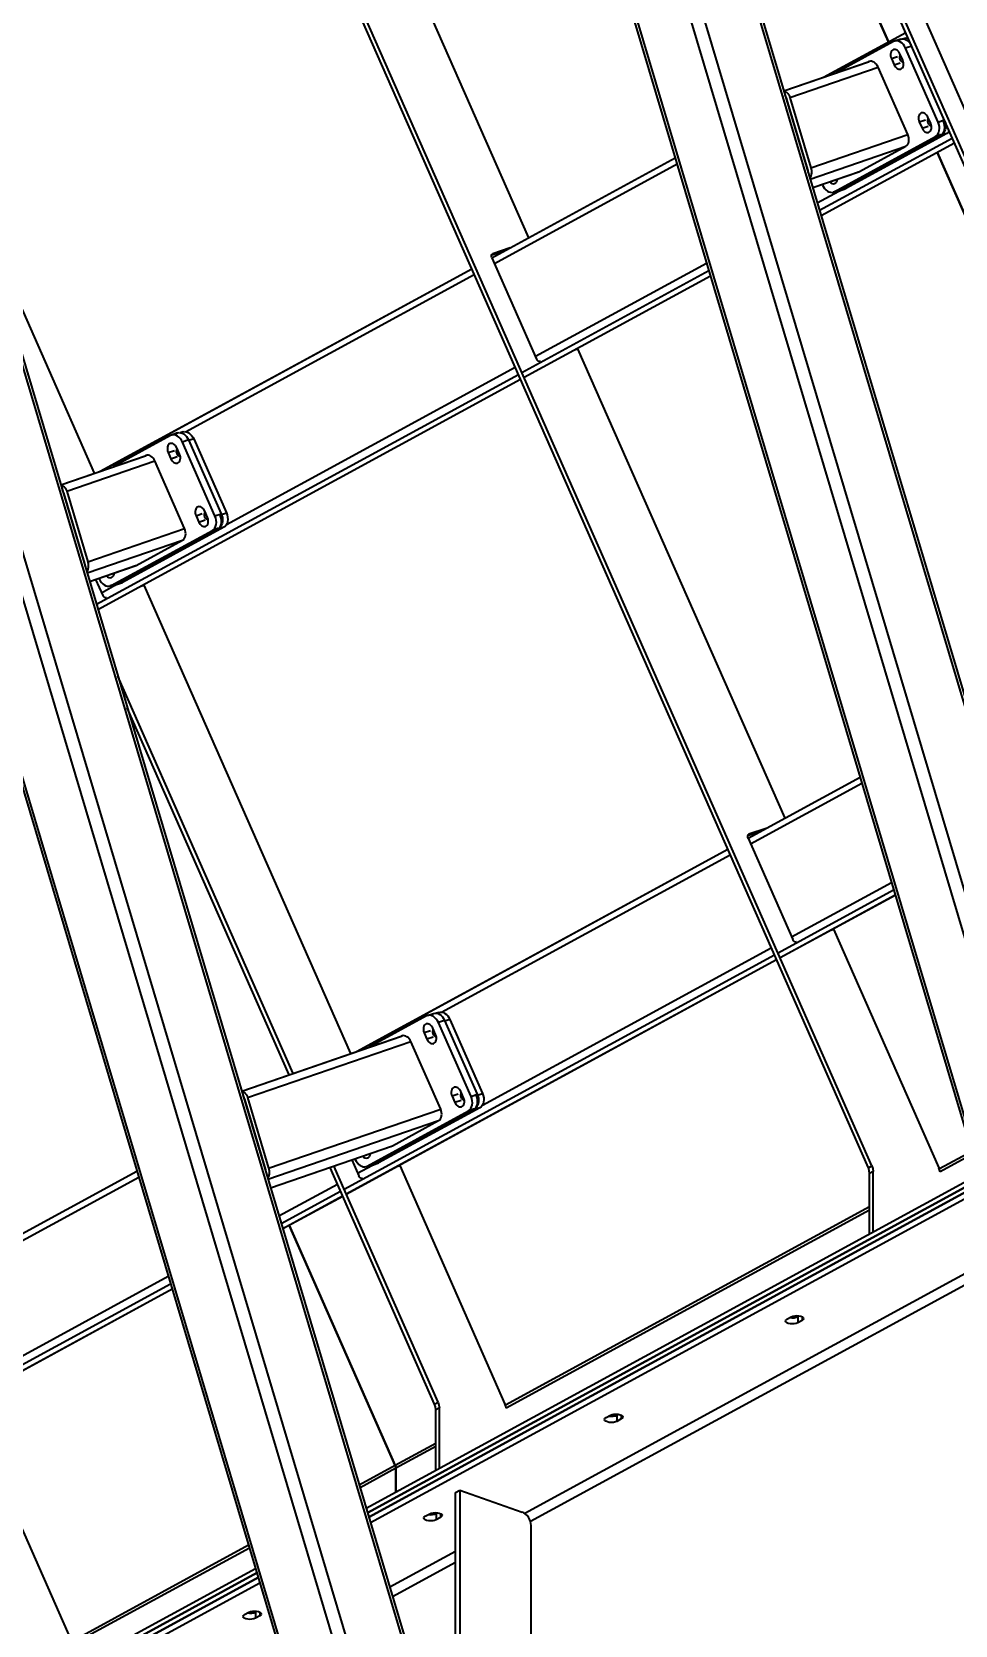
# Model space of a CAD drawing. Header units: millimetres. Extents: x 0 to 594, y 0 to 420.
# Drawn here: x 243.56 to 259.51, y 345.61 to 373.14 of the extents above; entities that cross this region are included whole.
import ezdxf

# ---------------------------------------------------------------- set-up
doc = ezdxf.new("R2010")
doc.units = ezdxf.units.MM

msp = doc.modelspace()

# ---------------------------------------------------------------- linework, layer by layer
at = {"color": 1, "lineweight": 35}
for p, q in [((265.568, 357.631), (253.936, 384.001)), ((265.506, 357.597), (253.874, 383.967)), ((253.783, 381.224), (263.497, 348.67)), ((253.863, 381.125), (263.554, 348.65)), ((258.357, 372.965), (254.774, 381.088)), ((254.774, 381.088), (258.357, 372.965)), ((258.01, 353.514), (246.377, 379.884)), ((258.072, 353.548), (246.44, 379.918)), ((253.207, 379.939), (262.431, 349.029)), ((253.107, 379.483), (262.208, 348.982)), ((252.251, 379.081), (261.368, 348.525)), ((252.308, 379.047), (261.409, 348.547)), ((248.562, 377.693), (252.141, 369.58)), ((241.289, 374.419), (251.003, 341.864)), ((241.369, 374.32), (251.06, 341.845)), ((259.003, 373.318), (259.775, 371.567)), ((240.713, 373.134), (249.937, 342.223)), ((257.235, 372.354), (258.655, 373.128)), ((257.24, 372.356), (258.655, 373.127)), ((258.57, 373.014), (258.463, 372.977)), ((258.479, 372.981), (258.555, 373.007)), ((258.555, 373.007), (258.57, 373.014)), ((258.57, 373.014), (258.593, 373.019)), ((258.593, 373.019), (258.616, 373.019)), ((258.616, 373.019), (258.641, 373.013)), ((258.66, 373.031), (258.622, 373.018)), ((258.625, 373.018), (258.645, 373.024)), ((258.641, 373.013), (258.665, 373.003)), ((258.645, 373.024), (258.66, 373.031)), ((258.66, 373.031), (258.695, 373.037)), ((258.665, 373.003), (258.688, 372.988)), ((258.688, 372.988), (258.71, 372.968)), ((258.447, 372.971), (257.456, 372.43)), ((258.396, 372.772), (258.393, 372.75)), ((258.393, 372.75), (258.393, 372.725)), ((258.393, 372.725), (258.398, 372.701)), ((258.403, 372.793), (258.396, 372.772)), ((258.413, 372.81), (258.403, 372.793)), ((258.407, 372.677), (258.514, 372.714)), ((258.427, 372.823), (258.413, 372.81)), ((258.442, 372.831), (258.427, 372.823)), ((258.458, 372.834), (258.442, 372.831)), ((258.463, 372.977), (258.447, 372.971)), ((258.473, 372.834), (258.458, 372.834)), ((258.488, 372.983), (258.463, 372.977)), ((258.49, 372.829), (258.473, 372.834)), ((258.515, 372.981), (258.488, 372.983)), ((258.506, 372.821), (258.49, 372.829)), ((258.534, 372.795), (258.506, 372.821)), ((258.541, 372.974), (258.515, 372.981)), ((258.556, 372.759), (258.534, 372.795)), ((258.568, 372.96), (258.541, 372.974)), ((258.554, 372.724), (258.548, 372.705)), ((258.566, 372.737), (258.554, 372.724)), ((258.605, 372.649), (258.556, 372.759)), ((258.593, 372.941), (258.568, 372.96)), ((258.616, 372.917), (258.593, 372.941)), ((258.636, 372.888), (258.616, 372.917)), ((258.653, 372.856), (258.636, 372.888)), ((258.759, 372.893), (258.653, 372.856)), ((259.216, 371.58), (258.653, 372.856)), ((258.71, 372.968), (258.73, 372.944)), ((258.73, 372.944), (258.748, 372.918)), ((240.613, 372.678), (249.714, 342.177)), ((256.551, 372.119), (258.025, 372.626)), ((256.551, 372.118), (258.013, 372.621)), ((256.654, 372.005), (258.177, 372.529)), ((258.025, 372.626), (258.013, 372.621)), ((258.045, 372.63), (258.025, 372.626)), ((258.067, 372.629), (258.045, 372.63)), ((258.088, 372.623), (258.067, 372.629)), ((258.109, 372.612), (258.088, 372.623)), ((258.129, 372.597), (258.109, 372.612)), ((258.148, 372.578), (258.129, 372.597)), ((258.164, 372.555), (258.148, 372.578)), ((258.177, 372.529), (258.164, 372.555)), ((258.692, 371.362), (258.177, 372.529)), ((258.398, 372.701), (258.407, 372.677)), ((258.407, 372.677), (258.455, 372.568)), ((258.455, 372.568), (258.562, 372.604)), ((258.455, 372.568), (258.477, 372.531)), ((258.477, 372.531), (258.506, 372.505)), ((258.506, 372.505), (258.522, 372.497)), ((258.522, 372.497), (258.538, 372.492)), ((258.538, 372.492), (258.554, 372.492)), ((258.548, 372.705), (258.548, 372.682)), ((258.548, 372.682), (258.554, 372.66)), ((258.554, 372.66), (258.566, 372.64)), ((258.554, 372.492), (258.569, 372.495)), ((258.566, 372.64), (258.581, 372.625)), ((258.569, 372.495), (258.585, 372.503)), ((258.581, 372.625), (258.598, 372.617)), ((258.585, 372.503), (258.598, 372.516)), ((258.598, 372.617), (258.615, 372.618)), ((258.598, 372.516), (258.609, 372.533)), ((258.613, 372.625), (258.605, 372.649)), ((258.609, 372.533), (258.616, 372.554)), ((258.618, 372.601), (258.613, 372.625)), ((258.616, 372.554), (258.619, 372.576)), ((258.619, 372.576), (258.618, 372.601)), ((239.757, 372.276), (248.874, 341.719)), ((239.814, 372.242), (248.915, 341.741)), ((256.532, 372.028), (256.531, 372.027)), ((256.531, 372.027), (256.531, 372.027)), ((256.533, 372.028), (256.532, 372.028)), ((256.532, 372.028), (256.532, 372.028)), ((256.534, 372.028), (256.533, 372.028)), ((256.533, 372.028), (256.533, 372.028)), ((256.535, 372.029), (256.534, 372.029)), ((256.534, 372.029), (256.534, 372.028)), ((256.536, 372.029), (256.535, 372.029)), ((256.535, 372.029), (256.535, 372.029)), ((256.535, 372.029), (256.535, 372.029)), ((256.537, 372.03), (256.536, 372.029)), ((256.536, 372.029), (256.536, 372.029)), ((256.537, 372.03), (256.537, 372.03)), ((256.553, 372.112), (256.562, 372.111)), ((256.562, 372.111), (256.571, 372.108)), ((256.571, 372.108), (256.58, 372.104)), ((256.58, 372.104), (256.588, 372.1)), ((256.583, 372.016), (256.581, 372.018)), ((256.585, 372.013), (256.583, 372.016)), ((256.587, 372.011), (256.585, 372.013)), ((256.589, 372.008), (256.587, 372.011)), ((256.588, 372.1), (256.597, 372.094)), ((256.591, 372.006), (256.589, 372.008)), ((256.593, 372.003), (256.591, 372.006)), ((256.594, 372), (256.593, 372.003)), ((256.596, 371.997), (256.594, 372)), ((256.597, 371.994), (256.596, 371.997)), ((256.597, 372.094), (256.605, 372.087)), ((256.599, 371.991), (256.597, 371.994)), ((256.6, 371.988), (256.599, 371.991)), ((256.602, 371.985), (256.6, 371.988)), ((256.603, 371.982), (256.602, 371.985)), ((256.604, 371.978), (256.603, 371.982)), ((256.967, 370.759), (256.604, 371.978)), ((256.605, 372.087), (256.613, 372.08)), ((256.613, 372.08), (256.62, 372.071)), ((256.617, 371.896), (256.627, 371.9)), ((256.62, 372.071), (256.627, 372.062)), ((256.627, 372.062), (256.634, 372.052)), ((256.634, 372.052), (256.64, 372.041)), ((256.64, 372.041), (256.645, 372.03)), ((256.645, 372.03), (256.65, 372.018)), ((256.65, 372.018), (256.654, 372.005)), ((256.654, 372.005), (257.017, 370.786)), ((256.643, 371.811), (256.653, 371.814)), ((258.878, 371.678), (258.875, 371.656)), ((258.875, 371.656), (258.876, 371.631)), ((258.876, 371.631), (258.881, 371.607)), ((258.885, 371.699), (258.878, 371.678)), ((258.896, 371.716), (258.885, 371.699)), ((258.889, 371.583), (258.996, 371.62)), ((258.909, 371.729), (258.896, 371.716)), ((258.925, 371.737), (258.909, 371.729)), ((258.94, 371.74), (258.925, 371.737)), ((258.956, 371.74), (258.94, 371.74)), ((258.972, 371.735), (258.956, 371.74)), ((258.988, 371.727), (258.972, 371.735)), ((259.017, 371.701), (258.988, 371.727)), ((259.039, 371.665), (259.017, 371.701)), ((259.037, 371.63), (259.031, 371.611)), ((259.031, 371.611), (259.031, 371.588)), ((259.049, 371.643), (259.037, 371.63)), ((259.087, 371.555), (259.039, 371.665)), ((259.216, 371.58), (259.322, 371.616)), ((257.017, 370.786), (258.692, 371.362)), ((257.512, 370.394), (259.261, 371.346)), ((259.368, 371.383), (257.619, 370.43)), ((258.703, 371.333), (258.692, 371.362)), ((258.881, 371.607), (258.889, 371.583)), ((258.889, 371.583), (258.937, 371.473)), ((258.937, 371.473), (259.045, 371.51)), ((258.937, 371.473), (258.959, 371.437)), ((258.959, 371.437), (258.988, 371.411)), ((258.988, 371.411), (259.004, 371.403)), ((259.004, 371.403), (259.02, 371.398)), ((259.02, 371.398), (259.036, 371.398)), ((259.031, 371.588), (259.037, 371.566)), ((259.036, 371.398), (259.051, 371.401)), ((259.037, 371.566), (259.048, 371.546)), ((259.048, 371.546), (259.063, 371.531)), ((259.051, 371.401), (259.067, 371.409)), ((259.063, 371.531), (259.081, 371.523)), ((259.067, 371.409), (259.081, 371.422)), ((259.081, 371.523), (259.098, 371.524)), ((259.081, 371.422), (259.091, 371.439)), ((259.096, 371.531), (259.087, 371.555)), ((259.091, 371.439), (259.098, 371.46)), ((259.101, 371.507), (259.096, 371.531)), ((259.098, 371.46), (259.101, 371.482)), ((259.101, 371.482), (259.101, 371.507)), ((259.278, 371.366), (259.171, 371.33)), ((259.171, 371.33), (259.194, 371.346)), ((259.194, 371.346), (259.213, 371.369)), ((259.213, 371.369), (259.227, 371.398)), ((259.229, 371.543), (259.216, 371.58)), ((259.227, 371.398), (259.236, 371.431)), ((259.237, 371.505), (259.229, 371.543)), ((259.236, 371.431), (259.24, 371.467)), ((259.24, 371.467), (259.237, 371.505)), ((259.368, 371.383), (259.261, 371.346)), ((259.261, 371.346), (259.284, 371.363)), ((259.284, 371.363), (259.303, 371.386)), ((259.316, 371.4), (259.3, 371.382)), ((259.303, 371.386), (259.317, 371.415)), ((259.319, 371.56), (259.306, 371.597)), ((259.328, 371.421), (259.316, 371.4)), ((259.317, 371.415), (259.326, 371.448)), ((259.327, 371.522), (259.319, 371.56)), ((259.326, 371.448), (259.329, 371.484)), ((259.329, 371.484), (259.327, 371.522)), ((259.338, 371.445), (259.328, 371.421)), ((259.333, 371.591), (259.341, 371.561)), ((259.344, 371.472), (259.338, 371.445)), ((259.341, 371.561), (259.346, 371.531)), ((259.347, 371.501), (259.344, 371.472)), ((259.346, 371.531), (259.347, 371.501)), ((259.39, 371.399), (259.368, 371.383)), ((259.408, 371.42), (259.39, 371.399)), ((257.006, 370.594), (258.656, 371.162)), ((257.167, 370.055), (259.46, 371.304)), ((257.193, 369.966), (259.496, 371.221)), ((257.193, 369.967), (259.496, 371.221)), ((257.422, 370.377), (259.171, 371.33)), ((257.857, 370.727), (258.656, 371.162)), ((258.656, 371.162), (258.675, 371.176)), ((258.675, 371.176), (258.69, 371.194)), ((258.69, 371.194), (258.701, 371.217)), ((258.701, 371.217), (258.708, 371.243)), ((258.709, 371.302), (258.703, 371.333)), ((258.708, 371.243), (258.711, 371.272)), ((258.711, 371.272), (258.709, 371.302)), ((251.507, 369.234), (254.674, 370.959)), ((251.507, 369.234), (254.674, 370.959)), ((251.55, 369.137), (254.705, 370.856)), ((257.017, 370.786), (257.021, 370.774)), ((262.781, 362.937), (259.198, 371.059)), ((259.198, 371.059), (262.781, 362.937)), ((256.968, 370.756), (256.967, 370.759)), ((256.969, 370.752), (256.968, 370.756)), ((256.97, 370.749), (256.969, 370.752)), ((256.971, 370.745), (256.97, 370.749)), ((256.971, 370.742), (256.971, 370.745)), ((256.972, 370.738), (256.971, 370.742)), ((256.971, 370.709), (256.972, 370.713)), ((256.972, 370.734), (256.972, 370.738)), ((256.972, 370.731), (256.972, 370.734)), ((256.972, 370.727), (256.972, 370.731)), ((256.972, 370.724), (256.972, 370.727)), ((256.972, 370.72), (256.972, 370.724)), ((256.972, 370.716), (256.972, 370.72)), ((256.972, 370.713), (256.972, 370.716)), ((257.005, 370.624), (257, 370.615)), ((257.01, 370.635), (257.005, 370.624)), ((257.015, 370.646), (257.01, 370.635)), ((257.019, 370.657), (257.015, 370.646)), ((257.022, 370.669), (257.019, 370.657)), ((257.021, 370.774), (257.024, 370.761)), ((257.024, 370.682), (257.022, 370.669)), ((257.024, 370.761), (257.026, 370.747)), ((257.026, 370.694), (257.024, 370.682)), ((257.026, 370.747), (257.027, 370.734)), ((257.027, 370.708), (257.026, 370.694)), ((257.027, 370.734), (257.027, 370.721)), ((257.027, 370.721), (257.027, 370.708)), ((257.049, 370.449), (257.857, 370.727)), ((257.049, 370.448), (257.844, 370.721)), ((257.34, 370.547), (257.36, 370.529)), ((257.36, 370.529), (257.383, 370.517)), ((257.383, 370.517), (257.406, 370.513)), ((257.406, 370.513), (257.427, 370.516)), ((257.427, 370.516), (257.446, 370.527)), ((257.446, 370.527), (257.462, 370.544)), ((257.462, 370.544), (257.472, 370.567)), ((257.472, 370.567), (257.477, 370.595)), ((257.831, 370.718), (257.844, 370.721)), ((257.844, 370.721), (257.857, 370.727)), ((257.128, 370.185), (257.499, 370.388)), ((257.211, 370.503), (257.217, 370.491)), ((257.217, 370.491), (257.233, 370.459)), ((257.233, 370.459), (257.254, 370.431)), ((257.254, 370.431), (257.277, 370.406)), ((257.277, 370.406), (257.302, 370.387)), ((257.302, 370.387), (257.328, 370.374)), ((257.328, 370.374), (257.355, 370.366)), ((257.355, 370.366), (257.382, 370.365)), ((257.382, 370.365), (257.407, 370.37)), ((257.514, 370.407), (257.407, 370.37)), ((257.407, 370.37), (257.422, 370.377)), ((257.422, 370.377), (257.529, 370.414)), ((257.444, 370.383), (257.471, 370.382)), ((257.471, 370.382), (257.497, 370.387)), ((257.604, 370.424), (257.497, 370.387)), ((257.497, 370.387), (257.512, 370.394)), ((257.512, 370.394), (257.619, 370.43)), ((257.604, 370.424), (257.588, 370.42)), ((257.619, 370.43), (257.604, 370.424)), ((242.659, 369.997), (244.637, 365.513)), ((251.501, 369.274), (251.507, 369.29)), ((251.501, 369.255), (251.501, 369.274)), ((251.507, 369.235), (251.501, 369.255)), ((251.504, 369.284), (251.759, 369.372)), ((251.507, 369.29), (251.518, 369.301)), ((251.507, 369.235), (252.279, 367.484)), ((251.523, 369.303), (251.514, 369.298)), ((251.518, 369.301), (251.523, 369.303)), ((251.822, 369.406), (251.523, 369.303)), ((252.258, 367.533), (255.216, 369.144)), ((244.741, 365.549), (251.159, 369.045)), ((244.746, 365.551), (251.159, 369.044)), ((246.213, 366.23), (251.201, 368.947)), ((252.026, 367.254), (255.255, 369.013)), ((252.062, 367.171), (255.281, 368.925)), ((252.062, 367.172), (255.281, 368.925)), ((252.291, 367.464), (252.279, 367.484)), ((252.935, 367.647), (252.986, 367.664)), ((252.986, 367.664), (256.565, 359.551)), ((244.673, 363.249), (251.963, 367.22)), ((246.921, 364.626), (251.909, 367.343)), ((252.308, 367.449), (252.291, 367.464)), ((252.326, 367.442), (252.308, 367.449)), ((252.343, 367.443), (252.326, 367.442)), ((244.699, 363.161), (252, 367.138)), ((244.699, 363.161), (252, 367.137)), ((245.954, 366.165), (244.962, 365.625)), ((245.969, 366.172), (245.954, 366.165)), ((246.076, 366.209), (245.969, 366.172)), ((245.994, 366.177), (245.969, 366.172)), ((245.985, 366.176), (246.061, 366.202)), ((246.021, 366.176), (245.994, 366.177)), ((246.048, 366.168), (246.021, 366.176)), ((246.074, 366.155), (246.048, 366.168)), ((246.061, 366.202), (246.076, 366.209)), ((246.099, 366.136), (246.074, 366.155)), ((246.076, 366.209), (246.101, 366.214)), ((246.122, 366.111), (246.099, 366.136)), ((246.101, 366.214), (246.128, 366.213)), ((246.142, 366.083), (246.122, 366.111)), ((246.166, 366.226), (246.128, 366.213)), ((246.128, 366.213), (246.155, 366.205)), ((246.131, 366.212), (246.151, 366.219)), ((246.151, 366.219), (246.166, 366.226)), ((246.155, 366.205), (246.181, 366.192)), ((246.166, 366.226), (246.191, 366.231)), ((246.181, 366.192), (246.206, 366.172)), ((246.191, 366.231), (246.218, 366.23)), ((246.206, 366.172), (246.229, 366.148)), ((246.218, 366.23), (246.245, 366.222)), ((246.229, 366.148), (246.249, 366.12)), ((246.245, 366.222), (246.271, 366.208)), ((246.249, 366.12), (246.266, 366.088)), ((246.271, 366.208), (246.296, 366.189)), ((246.356, 366.105), (246.271, 366.076)), ((246.296, 366.189), (246.319, 366.165)), ((246.319, 366.165), (246.339, 366.136)), ((246.339, 366.136), (246.356, 366.105)), ((246.356, 366.105), (246.919, 364.828)), ((245.902, 365.967), (245.899, 365.944)), ((245.899, 365.944), (245.899, 365.92)), ((245.899, 365.92), (245.904, 365.895)), ((245.909, 365.988), (245.902, 365.967)), ((245.904, 365.895), (245.913, 365.872)), ((245.919, 366.005), (245.909, 365.988)), ((245.913, 365.872), (246.02, 365.908)), ((245.913, 365.872), (245.961, 365.762)), ((245.933, 366.018), (245.919, 366.005)), ((245.949, 366.026), (245.933, 366.018)), ((245.964, 366.029), (245.949, 366.026)), ((245.98, 366.028), (245.964, 366.029)), ((245.996, 366.024), (245.98, 366.028)), ((246.012, 366.016), (245.996, 366.024)), ((246.041, 365.989), (246.012, 366.016)), ((246.063, 365.953), (246.041, 365.989)), ((246.061, 365.918), (246.054, 365.899)), ((246.054, 365.899), (246.054, 365.877)), ((246.054, 365.877), (246.06, 365.854)), ((246.06, 365.854), (246.072, 365.835)), ((246.072, 365.932), (246.061, 365.918)), ((246.111, 365.844), (246.063, 365.953)), ((246.072, 365.835), (246.087, 365.82)), ((246.119, 365.82), (246.111, 365.844)), ((246.159, 366.051), (246.142, 366.083)), ((246.266, 366.088), (246.159, 366.051)), ((246.722, 364.775), (246.159, 366.051)), ((246.266, 366.088), (246.829, 364.811)), ((244.057, 365.314), (245.531, 365.821)), ((244.057, 365.313), (245.519, 365.815)), ((244.16, 365.2), (245.683, 365.724)), ((245.531, 365.821), (245.519, 365.815)), ((245.551, 365.825), (245.531, 365.821)), ((245.573, 365.824), (245.551, 365.825)), ((245.594, 365.818), (245.573, 365.824)), ((245.615, 365.807), (245.594, 365.818)), ((245.636, 365.792), (245.615, 365.807)), ((245.654, 365.772), (245.636, 365.792)), ((245.67, 365.749), (245.654, 365.772)), ((245.683, 365.724), (245.67, 365.749)), ((246.198, 364.557), (245.683, 365.724)), ((245.961, 365.762), (246.068, 365.799)), ((245.961, 365.762), (245.983, 365.726)), ((245.983, 365.726), (246.012, 365.7)), ((246.012, 365.7), (246.028, 365.692)), ((246.028, 365.692), (246.044, 365.687)), ((246.044, 365.687), (246.06, 365.686)), ((246.06, 365.686), (246.075, 365.689)), ((246.075, 365.689), (246.091, 365.698)), ((246.087, 365.82), (246.104, 365.812)), ((246.091, 365.698), (246.104, 365.711)), ((246.104, 365.812), (246.121, 365.812)), ((246.104, 365.711), (246.115, 365.728)), ((246.115, 365.728), (246.122, 365.748)), ((246.124, 365.795), (246.119, 365.82)), ((246.122, 365.748), (246.125, 365.771)), ((246.125, 365.771), (246.124, 365.795)), ((244.059, 365.307), (244.068, 365.305)), ((244.068, 365.305), (244.077, 365.303)), ((244.077, 365.303), (244.086, 365.299)), ((244.086, 365.299), (244.094, 365.294)), ((244.094, 365.294), (244.103, 365.289)), ((244.103, 365.289), (244.111, 365.282)), ((244.111, 365.282), (244.119, 365.274)), ((244.038, 365.222), (244.037, 365.222)), ((244.039, 365.223), (244.038, 365.222)), ((244.038, 365.222), (244.038, 365.222)), ((244.038, 365.222), (244.038, 365.222)), ((244.04, 365.223), (244.039, 365.223)), ((244.039, 365.223), (244.039, 365.223)), ((244.041, 365.223), (244.04, 365.223)), ((244.04, 365.223), (244.04, 365.223)), ((244.042, 365.224), (244.041, 365.224)), ((244.041, 365.224), (244.041, 365.224)), ((244.041, 365.224), (244.041, 365.223)), ((244.043, 365.224), (244.042, 365.224)), ((244.042, 365.224), (244.042, 365.224)), ((244.043, 365.224), (244.043, 365.224)), ((244.089, 365.21), (244.087, 365.212)), ((244.091, 365.208), (244.089, 365.21)), ((244.093, 365.206), (244.091, 365.208)), ((244.095, 365.203), (244.093, 365.206)), ((244.097, 365.2), (244.095, 365.203)), ((244.099, 365.198), (244.097, 365.2)), ((244.1, 365.195), (244.099, 365.198)), ((244.102, 365.192), (244.1, 365.195)), ((244.104, 365.189), (244.102, 365.192)), ((244.105, 365.186), (244.104, 365.189)), ((244.106, 365.183), (244.105, 365.186)), ((244.108, 365.179), (244.106, 365.183)), ((244.109, 365.176), (244.108, 365.179)), ((244.11, 365.173), (244.109, 365.176)), ((244.474, 363.954), (244.11, 365.173)), ((244.119, 365.274), (244.126, 365.266)), ((244.123, 365.091), (244.133, 365.094)), ((244.126, 365.266), (244.133, 365.256)), ((244.133, 365.256), (244.14, 365.246)), ((244.14, 365.246), (244.146, 365.236)), ((244.146, 365.236), (244.151, 365.224)), ((244.149, 365.006), (244.159, 365.009)), ((244.151, 365.224), (244.156, 365.212)), ((244.156, 365.212), (244.16, 365.2)), ((244.16, 365.2), (244.524, 363.981)), ((246.384, 364.873), (246.381, 364.85)), ((246.381, 364.85), (246.382, 364.826)), ((246.382, 364.826), (246.387, 364.801)), ((246.391, 364.893), (246.384, 364.873)), ((246.387, 364.801), (246.395, 364.777)), ((246.402, 364.911), (246.391, 364.893)), ((246.395, 364.777), (246.502, 364.814)), ((246.395, 364.777), (246.444, 364.668)), ((246.415, 364.924), (246.402, 364.911)), ((246.431, 364.932), (246.415, 364.924)), ((246.446, 364.935), (246.431, 364.932)), ((246.462, 364.934), (246.446, 364.935)), ((246.478, 364.93), (246.462, 364.934)), ((246.494, 364.921), (246.478, 364.93)), ((246.523, 364.895), (246.494, 364.921)), ((246.545, 364.859), (246.523, 364.895)), ((246.543, 364.824), (246.537, 364.805)), ((246.537, 364.805), (246.537, 364.783)), ((246.537, 364.783), (246.543, 364.76)), ((246.555, 364.838), (246.543, 364.824)), ((246.543, 364.76), (246.554, 364.74)), ((246.593, 364.75), (246.545, 364.859)), ((246.554, 364.74), (246.57, 364.726)), ((246.602, 364.726), (246.593, 364.75)), ((246.722, 364.775), (246.829, 364.811)), ((246.735, 364.738), (246.722, 364.775)), ((246.743, 364.7), (246.735, 364.738)), ((246.825, 364.754), (246.812, 364.791)), ((246.833, 364.716), (246.825, 364.754)), ((246.829, 364.811), (246.841, 364.779)), ((246.834, 364.799), (246.919, 364.828)), ((246.841, 364.779), (246.849, 364.746)), ((246.849, 364.746), (246.853, 364.712)), ((246.919, 364.828), (246.932, 364.791)), ((246.932, 364.791), (246.94, 364.753)), ((246.94, 364.753), (246.943, 364.715)), ((244.524, 363.981), (246.198, 364.557)), ((244.928, 363.571), (246.677, 364.524)), ((245.018, 363.588), (246.767, 364.541)), ((246.875, 364.578), (245.125, 363.625)), ((246.209, 364.528), (246.198, 364.557)), ((246.215, 364.497), (246.209, 364.528)), ((246.214, 364.438), (246.217, 364.467)), ((246.217, 364.467), (246.215, 364.497)), ((246.444, 364.668), (246.551, 364.705)), ((246.444, 364.668), (246.466, 364.632)), ((246.466, 364.632), (246.494, 364.606)), ((246.494, 364.606), (246.51, 364.598)), ((246.51, 364.598), (246.527, 364.593)), ((246.527, 364.593), (246.542, 364.592)), ((246.542, 364.592), (246.558, 364.595)), ((246.558, 364.595), (246.573, 364.604)), ((246.57, 364.726), (246.587, 364.718)), ((246.573, 364.604), (246.587, 364.617)), ((246.587, 364.718), (246.604, 364.718)), ((246.587, 364.617), (246.597, 364.634)), ((246.597, 364.634), (246.604, 364.654)), ((246.607, 364.701), (246.602, 364.726)), ((246.604, 364.654), (246.607, 364.677)), ((246.607, 364.677), (246.607, 364.701)), ((246.785, 364.561), (246.677, 364.524)), ((246.677, 364.524), (246.7, 364.541)), ((246.7, 364.541), (246.719, 364.564)), ((246.719, 364.564), (246.733, 364.593)), ((246.733, 364.593), (246.742, 364.626)), ((246.742, 364.626), (246.746, 364.662)), ((246.746, 364.662), (246.743, 364.7)), ((246.875, 364.578), (246.767, 364.541)), ((246.767, 364.541), (246.79, 364.558)), ((246.79, 364.558), (246.809, 364.581)), ((246.823, 364.597), (246.806, 364.577)), ((246.809, 364.581), (246.823, 364.609)), ((246.823, 364.609), (246.832, 364.642)), ((246.837, 364.621), (246.823, 364.597)), ((246.832, 364.642), (246.836, 364.679)), ((246.836, 364.679), (246.833, 364.716)), ((246.846, 364.649), (246.837, 364.621)), ((246.852, 364.679), (246.846, 364.649)), ((246.853, 364.712), (246.852, 364.679)), ((246.897, 364.595), (246.875, 364.578)), ((246.916, 364.618), (246.897, 364.595)), ((246.93, 364.646), (246.916, 364.618)), ((246.939, 364.679), (246.93, 364.646)), ((246.943, 364.715), (246.939, 364.679)), ((244.512, 363.789), (246.163, 364.357)), ((245.363, 363.921), (246.163, 364.357)), ((246.163, 364.357), (246.181, 364.37)), ((246.181, 364.37), (246.196, 364.389)), ((246.196, 364.389), (246.207, 364.412)), ((246.207, 364.412), (246.214, 364.438)), ((244.475, 363.95), (244.474, 363.954)), ((244.475, 363.947), (244.475, 363.95)), ((244.476, 363.943), (244.475, 363.947)), ((244.477, 363.94), (244.476, 363.943)), ((244.477, 363.936), (244.477, 363.94)), ((244.478, 363.933), (244.477, 363.936)), ((244.477, 363.904), (244.478, 363.907)), ((244.478, 363.929), (244.478, 363.933)), ((244.478, 363.925), (244.478, 363.929)), ((244.479, 363.922), (244.478, 363.925)), ((244.478, 363.915), (244.479, 363.918)), ((244.478, 363.911), (244.478, 363.915)), ((244.478, 363.907), (244.478, 363.911)), ((244.479, 363.918), (244.479, 363.922)), ((244.524, 363.981), (244.527, 363.968)), ((244.527, 363.968), (244.53, 363.955)), ((244.53, 363.955), (244.532, 363.942)), ((244.532, 363.942), (244.533, 363.929)), ((244.533, 363.902), (244.532, 363.889)), ((244.533, 363.929), (244.533, 363.915)), ((244.533, 363.915), (244.533, 363.902)), ((244.555, 363.643), (245.363, 363.921)), ((244.556, 363.642), (245.351, 363.916)), ((245.338, 363.912), (245.351, 363.916)), ((245.351, 363.916), (245.363, 363.921)), ((244.511, 363.819), (244.506, 363.809)), ((244.517, 363.829), (244.511, 363.819)), ((244.521, 363.84), (244.517, 363.829)), ((244.525, 363.852), (244.521, 363.84)), ((244.528, 363.864), (244.525, 363.852)), ((244.53, 363.876), (244.528, 363.864)), ((244.532, 363.889), (244.53, 363.876)), ((244.66, 363.678), (244.783, 363.401)), ((244.718, 363.698), (244.723, 363.686)), ((244.723, 363.686), (244.74, 363.654)), ((244.74, 363.654), (244.76, 363.625)), ((244.846, 363.742), (244.866, 363.724)), ((244.866, 363.724), (244.889, 363.712)), ((244.889, 363.712), (244.912, 363.707)), ((244.912, 363.707), (244.933, 363.711)), ((244.933, 363.711), (244.952, 363.722)), ((244.952, 363.722), (244.968, 363.739)), ((244.968, 363.739), (244.978, 363.762)), ((244.978, 363.762), (244.983, 363.789)), ((244.76, 363.625), (244.783, 363.601)), ((244.761, 363.449), (245.005, 363.582)), ((244.783, 363.601), (244.808, 363.582)), ((244.795, 363.381), (244.783, 363.401)), ((244.812, 363.366), (244.795, 363.381)), ((244.808, 363.582), (244.834, 363.568)), ((244.83, 363.359), (244.812, 363.366)), ((244.847, 363.36), (244.83, 363.359)), ((244.834, 363.568), (244.861, 363.561)), ((244.861, 363.561), (244.888, 363.559)), ((244.888, 363.559), (244.913, 363.565)), ((245.02, 363.601), (244.913, 363.565)), ((244.913, 363.565), (244.928, 363.571)), ((244.928, 363.571), (245.035, 363.608)), ((244.951, 363.578), (244.977, 363.576)), ((244.977, 363.576), (245.003, 363.581)), ((245.11, 363.618), (245.003, 363.581)), ((245.003, 363.581), (245.018, 363.588)), ((245.018, 363.588), (245.125, 363.625)), ((245.11, 363.618), (245.094, 363.614)), ((245.125, 363.625), (245.11, 363.618)), ((245.439, 363.564), (245.49, 363.581)), ((245.49, 363.581), (249.061, 355.485)), ((248.071, 355.144), (245.044, 362.004)), ((248.003, 355.121), (245.206, 361.461)), ((255.931, 359.206), (257.867, 360.26)), ((255.931, 359.205), (257.867, 360.259)), ((255.974, 359.108), (257.897, 360.156)), ((255.925, 359.246), (255.931, 359.262)), ((255.925, 359.226), (255.925, 359.246)), ((255.931, 359.206), (255.925, 359.226)), ((255.928, 359.255), (256.183, 359.343)), ((255.931, 359.262), (255.942, 359.272)), ((255.947, 359.274), (255.938, 359.27)), ((255.942, 359.272), (255.947, 359.274)), ((256.246, 359.377), (255.947, 359.274)), ((249.165, 355.52), (255.583, 359.016)), ((249.17, 355.522), (255.583, 359.015)), ((255.931, 359.206), (256.703, 357.455)), ((250.637, 356.202), (255.625, 358.919)), ((256.682, 357.504), (258.408, 358.444)), ((256.45, 357.226), (258.447, 358.314)), ((256.486, 357.143), (258.473, 358.226)), ((256.486, 357.143), (258.474, 358.225)), ((257.359, 357.618), (257.41, 357.635)), ((257.41, 357.635), (259.228, 353.514)), ((251.345, 354.597), (256.333, 357.314)), ((256.715, 357.435), (256.703, 357.455)), ((256.732, 357.421), (256.715, 357.435)), ((256.75, 357.413), (256.732, 357.421)), ((256.767, 357.414), (256.75, 357.413)), ((248.953, 353.142), (256.387, 357.192)), ((248.99, 353.059), (256.424, 357.109)), ((248.99, 353.06), (256.424, 357.109)), ((250.59, 356.197), (250.551, 356.184)), ((250.575, 356.19), (250.59, 356.197)), ((250.59, 356.197), (250.615, 356.202)), ((250.615, 356.202), (250.642, 356.201)), ((250.642, 356.201), (250.669, 356.193)), ((250.376, 356.136), (249.384, 355.596)), ((250.325, 355.938), (250.322, 355.915)), ((250.332, 355.958), (250.325, 355.938)), ((250.342, 355.975), (250.332, 355.958)), ((250.356, 355.988), (250.342, 355.975)), ((250.371, 355.997), (250.356, 355.988)), ((250.387, 356), (250.371, 355.997)), ((250.392, 356.143), (250.376, 356.136)), ((250.402, 355.999), (250.387, 356)), ((250.392, 356.143), (250.499, 356.18)), ((250.417, 356.148), (250.392, 356.143)), ((250.419, 355.995), (250.402, 355.999)), ((250.408, 356.147), (250.484, 356.173)), ((250.444, 356.147), (250.417, 356.148)), ((250.435, 355.986), (250.419, 355.995)), ((250.463, 355.96), (250.435, 355.986)), ((250.47, 356.139), (250.444, 356.147)), ((250.485, 355.924), (250.463, 355.96)), ((250.497, 356.126), (250.47, 356.139)), ((250.484, 356.173), (250.499, 356.18)), ((250.534, 355.815), (250.485, 355.924)), ((250.522, 356.106), (250.497, 356.126)), ((250.499, 356.18), (250.524, 356.185)), ((250.545, 356.082), (250.522, 356.106)), ((250.524, 356.185), (250.551, 356.184)), ((250.565, 356.054), (250.545, 356.082)), ((250.551, 356.184), (250.578, 356.176)), ((250.554, 356.183), (250.575, 356.19)), ((250.582, 356.022), (250.565, 356.054)), ((250.578, 356.176), (250.604, 356.163)), ((250.689, 356.059), (250.582, 356.022)), ((251.145, 354.745), (250.582, 356.022)), ((250.604, 356.163), (250.629, 356.143)), ((250.629, 356.143), (250.652, 356.119)), ((250.652, 356.119), (250.672, 356.09)), ((250.669, 356.193), (250.695, 356.18)), ((250.672, 356.09), (250.689, 356.059)), ((250.689, 356.059), (251.252, 354.782)), ((250.78, 356.076), (250.694, 356.046)), ((250.695, 356.18), (250.72, 356.16)), ((250.72, 356.16), (250.743, 356.136)), ((250.743, 356.136), (250.763, 356.108)), ((250.763, 356.108), (250.78, 356.076)), ((250.78, 356.076), (251.343, 354.799)), ((247.183, 354.838), (249.954, 355.792)), ((247.183, 354.837), (249.942, 355.786)), ((247.286, 354.725), (250.106, 355.695)), ((249.954, 355.792), (249.942, 355.786)), ((249.974, 355.796), (249.954, 355.792)), ((249.996, 355.795), (249.974, 355.796)), ((250.017, 355.789), (249.996, 355.795)), ((250.038, 355.778), (250.017, 355.789)), ((250.058, 355.763), (250.038, 355.778)), ((250.077, 355.743), (250.058, 355.763)), ((250.093, 355.72), (250.077, 355.743)), ((250.106, 355.695), (250.093, 355.72)), ((250.621, 354.528), (250.106, 355.695)), ((250.322, 355.915), (250.322, 355.891)), ((250.322, 355.891), (250.327, 355.866)), ((250.327, 355.866), (250.336, 355.842)), ((250.443, 355.879), (250.336, 355.842)), ((250.336, 355.842), (250.384, 355.733)), ((250.491, 355.77), (250.384, 355.733)), ((250.384, 355.733), (250.406, 355.697)), ((250.406, 355.697), (250.435, 355.671)), ((250.435, 355.671), (250.451, 355.662)), ((250.451, 355.662), (250.467, 355.658)), ((250.467, 355.658), (250.483, 355.657)), ((250.484, 355.889), (250.478, 355.87)), ((250.478, 355.87), (250.478, 355.848)), ((250.478, 355.848), (250.484, 355.826)), ((250.483, 355.657), (250.498, 355.66)), ((250.495, 355.902), (250.484, 355.889)), ((250.484, 355.826), (250.495, 355.806)), ((250.495, 355.806), (250.51, 355.791)), ((250.498, 355.66), (250.514, 355.669)), ((250.51, 355.791), (250.527, 355.783)), ((250.514, 355.669), (250.527, 355.682)), ((250.527, 355.783), (250.544, 355.783)), ((250.527, 355.682), (250.538, 355.699)), ((250.542, 355.791), (250.534, 355.815)), ((250.538, 355.699), (250.545, 355.719)), ((250.547, 355.766), (250.542, 355.791)), ((250.545, 355.719), (250.548, 355.742)), ((250.548, 355.742), (250.547, 355.766)), ((247.185, 354.832), (247.194, 354.83)), ((247.194, 354.83), (247.203, 354.827)), ((247.203, 354.827), (247.211, 354.824)), ((247.211, 354.824), (247.22, 354.819)), ((247.22, 354.819), (247.229, 354.813)), ((250.807, 354.844), (250.804, 354.821)), ((250.804, 354.821), (250.805, 354.797)), ((250.814, 354.864), (250.807, 354.844)), ((250.825, 354.881), (250.814, 354.864)), ((250.838, 354.894), (250.825, 354.881)), ((250.854, 354.903), (250.838, 354.894)), ((250.869, 354.906), (250.854, 354.903)), ((250.885, 354.905), (250.869, 354.906)), ((250.901, 354.901), (250.885, 354.905)), ((250.917, 354.892), (250.901, 354.901)), ((250.946, 354.866), (250.917, 354.892)), ((250.968, 354.83), (250.946, 354.866)), ((251.016, 354.721), (250.968, 354.83)), ((247.164, 354.747), (247.163, 354.747)), ((247.163, 354.747), (247.163, 354.746)), ((247.165, 354.747), (247.164, 354.747)), ((247.164, 354.747), (247.164, 354.747)), ((247.166, 354.748), (247.165, 354.748)), ((247.165, 354.748), (247.165, 354.747)), ((247.165, 354.747), (247.165, 354.747)), ((247.167, 354.748), (247.166, 354.748)), ((247.166, 354.748), (247.166, 354.748)), ((247.168, 354.749), (247.167, 354.748)), ((247.167, 354.748), (247.167, 354.748)), ((247.169, 354.749), (247.168, 354.749)), ((247.168, 354.749), (247.168, 354.749)), ((247.169, 354.749), (247.169, 354.749)), ((247.215, 354.735), (247.213, 354.737)), ((247.217, 354.733), (247.215, 354.735)), ((247.219, 354.73), (247.217, 354.733)), ((247.221, 354.728), (247.219, 354.73)), ((247.223, 354.725), (247.221, 354.728)), ((247.224, 354.722), (247.223, 354.725)), ((247.226, 354.72), (247.224, 354.722)), ((247.228, 354.717), (247.226, 354.72)), ((247.229, 354.714), (247.228, 354.717)), ((247.229, 354.813), (247.237, 354.807)), ((247.231, 354.711), (247.229, 354.714)), ((247.232, 354.707), (247.231, 354.711)), ((247.233, 354.704), (247.232, 354.707)), ((247.235, 354.701), (247.233, 354.704)), ((247.236, 354.697), (247.235, 354.701)), ((247.599, 353.478), (247.236, 354.697)), ((247.237, 354.807), (247.245, 354.799)), ((247.245, 354.799), (247.252, 354.79)), ((247.249, 354.616), (247.259, 354.619)), ((247.252, 354.79), (247.259, 354.781)), ((247.259, 354.781), (247.265, 354.771)), ((247.265, 354.771), (247.271, 354.76)), ((247.271, 354.76), (247.277, 354.749)), ((247.277, 354.749), (247.281, 354.737)), ((247.281, 354.737), (247.286, 354.725)), ((247.286, 354.725), (247.649, 353.506)), ((251.298, 354.549), (249.549, 353.596)), ((250.805, 354.797), (250.81, 354.772)), ((250.81, 354.772), (250.818, 354.748)), ((250.925, 354.785), (250.818, 354.748)), ((250.818, 354.748), (250.866, 354.639)), ((250.974, 354.676), (250.866, 354.639)), ((250.866, 354.639), (250.888, 354.603)), ((250.888, 354.603), (250.917, 354.577)), ((250.917, 354.577), (250.933, 354.568)), ((250.933, 354.568), (250.949, 354.564)), ((250.949, 354.564), (250.965, 354.563)), ((250.967, 354.795), (250.961, 354.776)), ((250.961, 354.776), (250.961, 354.754)), ((250.961, 354.754), (250.967, 354.732)), ((250.965, 354.563), (250.98, 354.566)), ((250.978, 354.808), (250.967, 354.795)), ((250.967, 354.732), (250.978, 354.712)), ((250.978, 354.712), (250.993, 354.697)), ((250.98, 354.566), (250.996, 354.575)), ((250.993, 354.697), (251.01, 354.689)), ((250.996, 354.575), (251.01, 354.588)), ((251.01, 354.689), (251.027, 354.689)), ((251.01, 354.588), (251.02, 354.605)), ((251.025, 354.697), (251.016, 354.721)), ((251.02, 354.605), (251.027, 354.625)), ((251.03, 354.672), (251.025, 354.697)), ((251.027, 354.625), (251.03, 354.648)), ((251.03, 354.648), (251.03, 354.672)), ((251.142, 354.535), (251.156, 354.564)), ((251.145, 354.745), (251.252, 354.782)), ((251.158, 354.709), (251.145, 354.745)), ((251.156, 354.564), (251.165, 354.597)), ((251.166, 354.67), (251.158, 354.709)), ((251.165, 354.597), (251.169, 354.633)), ((251.169, 354.633), (251.166, 354.67)), ((251.298, 354.549), (251.191, 354.512)), ((251.214, 354.529), (251.233, 354.552)), ((251.248, 354.57), (251.232, 354.55)), ((251.233, 354.552), (251.247, 354.581)), ((251.249, 354.726), (251.236, 354.763)), ((251.247, 354.581), (251.256, 354.614)), ((251.261, 354.594), (251.248, 354.57)), ((251.257, 354.688), (251.249, 354.726)), ((251.252, 354.782), (251.264, 354.75)), ((251.256, 354.614), (251.26, 354.65)), ((251.257, 354.77), (251.343, 354.799)), ((251.26, 354.65), (251.257, 354.688)), ((251.27, 354.622), (251.261, 354.594)), ((251.264, 354.75), (251.272, 354.717)), ((251.275, 354.652), (251.27, 354.622)), ((251.272, 354.717), (251.275, 354.684)), ((251.275, 354.684), (251.275, 354.652)), ((251.321, 354.566), (251.298, 354.549)), ((251.34, 354.589), (251.321, 354.566)), ((251.354, 354.618), (251.34, 354.589)), ((251.343, 354.799), (251.356, 354.763)), ((251.363, 354.651), (251.354, 354.618)), ((251.356, 354.763), (251.364, 354.724)), ((251.367, 354.687), (251.363, 354.651)), ((251.364, 354.724), (251.367, 354.687)), ((247.274, 354.53), (247.284, 354.534)), ((247.637, 353.314), (250.585, 354.328)), ((247.649, 353.506), (250.621, 354.528)), ((249.351, 353.542), (251.1, 354.495)), ((249.442, 353.559), (251.191, 354.512)), ((249.786, 353.892), (250.585, 354.328)), ((250.585, 354.328), (250.604, 354.341)), ((250.604, 354.341), (250.619, 354.36)), ((250.619, 354.36), (250.63, 354.382)), ((250.632, 354.498), (250.621, 354.528)), ((250.63, 354.382), (250.637, 354.409)), ((250.638, 354.468), (250.632, 354.498)), ((250.637, 354.409), (250.64, 354.438)), ((250.64, 354.438), (250.638, 354.468)), ((251.207, 354.532), (251.1, 354.495)), ((251.1, 354.495), (251.123, 354.512)), ((251.123, 354.512), (251.142, 354.535)), ((251.191, 354.512), (251.214, 354.529)), ((247.681, 353.168), (249.786, 353.892)), ((247.681, 353.167), (249.773, 353.887)), ((249.391, 353.71), (249.401, 353.733)), ((249.401, 353.733), (249.406, 353.76)), ((249.76, 353.883), (249.773, 353.887)), ((249.773, 353.887), (249.786, 353.892)), ((259.795, 353.796), (259.237, 353.492)), ((259.81, 353.748), (259.248, 353.442)), ((240.938, 351.039), (245.373, 353.455)), ((240.939, 351.038), (245.373, 353.454)), ((247.6, 353.475), (247.599, 353.478)), ((247.601, 353.472), (247.6, 353.475)), ((247.602, 353.468), (247.601, 353.472)), ((247.603, 353.464), (247.602, 353.468)), ((247.603, 353.461), (247.603, 353.464)), ((247.604, 353.457), (247.603, 353.461)), ((247.604, 353.454), (247.604, 353.457)), ((247.604, 353.45), (247.604, 353.454)), ((247.604, 353.446), (247.604, 353.45)), ((247.604, 353.443), (247.604, 353.446)), ((247.604, 353.439), (247.604, 353.443)), ((247.649, 353.506), (247.653, 353.493)), ((247.653, 353.493), (247.655, 353.48)), ((247.655, 353.48), (247.657, 353.467)), ((247.657, 353.467), (247.659, 353.453)), ((247.659, 353.453), (247.659, 353.44)), ((250.513, 349.431), (248.709, 353.52)), ((250.576, 349.465), (248.776, 353.544)), ((249.084, 353.65), (249.207, 353.372)), ((249.14, 353.669), (249.146, 353.657)), ((249.146, 353.657), (249.162, 353.625)), ((249.162, 353.625), (249.183, 353.596)), ((249.183, 353.596), (249.206, 353.572)), ((249.185, 353.421), (249.429, 353.553)), ((249.206, 353.572), (249.231, 353.553)), ((249.231, 353.553), (249.257, 353.539)), ((249.257, 353.539), (249.284, 353.531)), ((249.269, 353.713), (249.289, 353.695)), ((249.284, 353.531), (249.311, 353.53)), ((249.289, 353.695), (249.312, 353.683)), ((249.311, 353.53), (249.336, 353.535)), ((249.312, 353.683), (249.335, 353.678)), ((249.335, 353.678), (249.356, 353.682)), ((249.336, 353.535), (249.443, 353.572)), ((249.336, 353.535), (249.351, 353.542)), ((249.351, 353.542), (249.458, 353.579)), ((249.356, 353.682), (249.375, 353.692)), ((249.375, 353.692), (249.391, 353.71)), ((249.375, 353.549), (249.401, 353.547)), ((249.401, 353.547), (249.427, 353.553)), ((249.534, 353.589), (249.427, 353.553)), ((249.427, 353.553), (249.442, 353.559)), ((249.442, 353.559), (249.549, 353.596)), ((249.534, 353.589), (249.518, 353.585)), ((249.549, 353.596), (249.534, 353.589)), ((249.863, 353.535), (249.914, 353.552)), ((249.914, 353.552), (251.731, 349.431)), ((258.01, 353.514), (258.072, 353.548)), ((258.026, 353.464), (258.01, 353.514)), ((258.032, 353.413), (258.026, 353.464)), ((258.094, 353.447), (258.032, 353.413)), ((258.072, 353.548), (258.089, 353.498)), ((258.089, 353.498), (258.094, 353.447)), ((258.094, 352.403), (258.094, 353.447)), ((259.241, 353.478), (259.228, 353.514)), ((259.248, 353.442), (259.241, 353.478)), ((240.981, 350.942), (245.404, 353.351)), ((247.603, 353.429), (247.604, 353.432)), ((247.604, 353.436), (247.604, 353.439)), ((247.604, 353.432), (247.604, 353.436)), ((247.637, 353.344), (247.631, 353.334)), ((247.642, 353.354), (247.637, 353.344)), ((247.647, 353.365), (247.642, 353.354)), ((247.651, 353.376), (247.647, 353.365)), ((247.654, 353.388), (247.651, 353.376)), ((247.656, 353.401), (247.654, 353.388)), ((247.658, 353.414), (247.656, 353.401)), ((247.659, 353.427), (247.658, 353.414)), ((247.659, 353.44), (247.659, 353.427)), ((247.826, 352.68), (248.837, 353.231)), ((249.219, 353.352), (249.207, 353.372)), ((249.235, 353.337), (249.219, 353.352)), ((249.254, 353.33), (249.235, 353.337)), ((249.271, 353.331), (249.254, 353.33)), ((249.333, 347.631), (259.915, 353.395)), ((259.938, 353.318), (249.356, 347.554)), ((249.356, 347.554), (259.938, 353.318)), ((259.961, 353.24), (249.379, 347.476)), ((249.379, 347.476), (259.961, 353.24)), ((258.032, 352.369), (258.032, 353.413)), ((247.865, 352.55), (248.891, 353.108)), ((247.892, 352.462), (248.927, 353.026)), ((247.892, 352.461), (248.928, 353.025)), ((249.407, 347.383), (259.989, 353.147)), ((258.032, 352.836), (251.74, 349.409)), ((258.032, 352.779), (251.752, 349.359)), ((249.836, 348.371), (248.005, 352.523)), ((248.005, 352.523), (249.836, 348.371)), ((260.322, 352.031), (252.075, 347.539)), ((260.371, 351.866), (252.172, 347.401)), ((241.689, 349.337), (245.914, 351.639)), ((241.457, 349.059), (245.953, 351.508)), ((241.493, 348.977), (245.98, 351.421)), ((241.494, 348.976), (245.98, 351.42)), ((256.577, 350.866), (256.584, 350.883)), ((256.582, 350.85), (256.577, 350.866)), ((256.599, 350.836), (256.582, 350.85)), ((256.584, 350.883), (256.603, 350.899)), ((256.625, 350.824), (256.599, 350.836)), ((256.603, 350.899), (256.678, 350.939)), ((256.657, 350.817), (256.625, 350.824)), ((256.652, 350.925), (256.689, 350.922)), ((256.693, 350.814), (256.657, 350.817)), ((256.678, 350.939), (256.705, 350.95)), ((256.689, 350.922), (256.727, 350.923)), ((256.691, 350.946), (256.723, 350.942)), ((256.73, 350.816), (256.693, 350.814)), ((256.705, 350.95), (256.739, 350.957)), ((256.723, 350.942), (256.756, 350.943)), ((256.727, 350.923), (256.762, 350.93)), ((256.763, 350.822), (256.73, 350.816)), ((256.739, 350.957), (256.775, 350.959)), ((256.756, 350.943), (256.788, 350.947)), ((256.762, 350.93), (256.79, 350.941)), ((256.79, 350.833), (256.763, 350.822)), ((256.775, 350.959), (256.811, 350.956)), ((256.788, 350.947), (256.815, 350.956)), ((256.79, 350.941), (256.816, 350.955)), ((256.79, 350.941), (256.79, 350.833)), ((256.865, 350.874), (256.79, 350.833)), ((256.811, 350.956), (256.844, 350.949)), ((256.844, 350.949), (256.87, 350.937)), ((256.865, 350.939), (256.865, 350.874)), ((256.885, 350.889), (256.865, 350.874)), ((256.87, 350.937), (256.886, 350.923)), ((256.892, 350.907), (256.885, 350.889)), ((256.886, 350.923), (256.892, 350.907)), ((242.417, 349.469), (244.235, 345.348)), ((250.513, 349.431), (250.576, 349.465)), ((250.53, 349.38), (250.513, 349.431)), ((250.536, 349.33), (250.53, 349.38)), ((250.598, 349.364), (250.536, 349.33)), ((250.536, 348.286), (250.536, 349.33)), ((250.576, 349.465), (250.592, 349.414)), ((250.592, 349.414), (250.598, 349.364)), ((250.598, 348.32), (250.598, 349.364)), ((251.744, 349.395), (251.731, 349.431)), ((251.752, 349.359), (251.744, 349.395)), ((253.453, 349.165), (253.46, 349.182)), ((253.459, 349.149), (253.453, 349.165)), ((253.475, 349.134), (253.459, 349.149)), ((253.46, 349.182), (253.48, 349.197)), ((253.501, 349.123), (253.475, 349.134)), ((253.48, 349.197), (253.555, 349.238)), ((253.534, 349.115), (253.501, 349.123)), ((253.529, 349.224), (253.566, 349.22)), ((253.57, 349.112), (253.534, 349.115)), ((253.555, 349.238), (253.582, 349.249)), ((253.566, 349.22), (253.604, 349.222)), ((253.568, 349.244), (253.6, 349.241)), ((253.606, 349.114), (253.57, 349.112)), ((253.582, 349.249), (253.615, 349.256)), ((253.6, 349.241), (253.633, 349.242)), ((253.604, 349.222), (253.639, 349.229)), ((253.64, 349.121), (253.606, 349.114)), ((253.615, 349.256), (253.652, 349.258)), ((253.633, 349.242), (253.664, 349.246)), ((253.639, 349.229), (253.667, 349.24)), ((253.667, 349.132), (253.64, 349.121)), ((253.652, 349.258), (253.688, 349.255)), ((253.664, 349.246), (253.691, 349.254)), ((253.667, 349.24), (253.693, 349.254)), ((253.667, 349.24), (253.667, 349.132)), ((253.742, 349.173), (253.667, 349.132)), ((253.688, 349.255), (253.72, 349.247)), ((253.72, 349.247), (253.746, 349.236)), ((253.742, 349.238), (253.742, 349.173)), ((253.762, 349.188), (253.742, 349.173)), ((253.746, 349.236), (253.763, 349.221)), ((253.768, 349.205), (253.762, 349.188)), ((253.763, 349.221), (253.768, 349.205)), ((250.536, 348.752), (249.836, 348.371)), ((250.536, 348.696), (249.847, 348.321)), ((249.836, 348.371), (249.213, 348.032)), ((249.847, 348.321), (249.228, 347.984)), ((249.844, 348.346), (249.836, 348.371)), ((249.836, 348.371), (249.844, 348.346)), ((249.847, 348.321), (249.844, 348.346)), ((249.844, 348.346), (249.847, 348.321)), ((249.847, 347.911), (249.847, 348.321)), ((249.847, 348.321), (249.847, 347.911)), ((250.875, 347.9), (250.95, 347.941)), ((250.95, 347.941), (250.95, 342.213)), ((250.95, 347.941), (252.027, 347.565)), ((250.875, 342.465), (250.875, 347.9)), ((250.33, 347.463), (250.337, 347.481)), ((250.336, 347.447), (250.33, 347.463)), ((250.352, 347.433), (250.336, 347.447)), ((250.337, 347.481), (250.356, 347.496)), ((250.378, 347.421), (250.352, 347.433)), ((250.356, 347.496), (250.431, 347.537)), ((250.41, 347.414), (250.378, 347.421)), ((250.405, 347.523), (250.443, 347.519)), ((250.446, 347.411), (250.41, 347.414)), ((250.431, 347.537), (250.458, 347.548)), ((250.443, 347.519), (250.48, 347.521)), ((250.444, 347.543), (250.476, 347.54)), ((250.483, 347.413), (250.446, 347.411)), ((250.458, 347.548), (250.492, 347.554)), ((250.476, 347.54), (250.509, 347.54)), ((250.48, 347.521), (250.515, 347.527)), ((250.516, 347.42), (250.483, 347.413)), ((250.492, 347.554), (250.528, 347.556)), ((250.509, 347.54), (250.541, 347.545)), ((250.515, 347.527), (250.544, 347.539)), ((250.544, 347.431), (250.516, 347.42)), ((250.528, 347.556), (250.565, 347.553)), ((250.541, 347.545), (250.568, 347.553)), ((250.544, 347.539), (250.569, 347.553)), ((250.544, 347.539), (250.544, 347.431)), ((250.619, 347.471), (250.544, 347.431)), ((250.565, 347.553), (250.597, 347.546)), ((250.597, 347.546), (250.623, 347.534)), ((250.619, 347.537), (250.619, 347.471)), ((250.638, 347.487), (250.619, 347.471)), ((250.623, 347.534), (250.639, 347.52)), ((250.645, 347.504), (250.638, 347.487)), ((250.639, 347.52), (250.645, 347.504)), ((252.058, 347.551), (252.027, 347.565)), ((252.087, 347.53), (252.058, 347.551)), ((252.114, 347.504), (252.087, 347.53)), ((252.138, 347.474), (252.114, 347.504)), ((252.157, 347.44), (252.138, 347.474)), ((252.171, 347.404), (252.157, 347.44)), ((252.18, 347.367), (252.171, 347.404)), ((252.183, 347.331), (252.18, 347.367)), ((252.183, 341.453), (252.183, 347.331)), ((247.301, 346.991), (244.244, 345.325)), ((247.316, 346.942), (244.256, 345.275)), ((250.875, 346.885), (249.74, 346.267)), ((236.839, 340.826), (247.421, 346.59)), ((250.875, 346.694), (249.789, 346.103)), ((247.444, 346.512), (236.862, 340.748)), ((236.862, 340.748), (247.444, 346.512)), ((236.885, 340.671), (247.467, 346.435)), ((247.467, 346.435), (239.009, 341.828)), ((239.009, 341.72), (247.495, 346.342)), ((247.206, 345.762), (247.213, 345.779)), ((247.212, 345.746), (247.206, 345.762)), ((247.228, 345.732), (247.212, 345.746)), ((247.213, 345.779), (247.233, 345.795)), ((247.233, 345.795), (247.308, 345.835)), ((247.282, 345.821), (247.319, 345.818)), ((247.308, 345.835), (247.335, 345.846)), ((247.319, 345.818), (247.357, 345.819)), ((247.321, 345.842), (247.353, 345.838)), ((247.335, 345.846), (247.368, 345.853)), ((247.353, 345.838), (247.386, 345.839)), ((247.357, 345.819), (247.392, 345.826)), ((247.368, 345.853), (247.405, 345.855)), ((247.386, 345.839), (247.417, 345.843)), ((247.392, 345.826), (247.42, 345.837)), ((247.405, 345.855), (247.441, 345.852)), ((247.417, 345.843), (247.444, 345.852)), ((247.42, 345.837), (247.446, 345.851)), ((247.42, 345.837), (247.42, 345.729)), ((247.495, 345.77), (247.42, 345.729)), ((247.441, 345.852), (247.474, 345.845)), ((247.474, 345.845), (247.499, 345.833)), ((247.495, 345.835), (247.495, 345.77)), ((247.515, 345.785), (247.495, 345.77)), ((247.499, 345.833), (247.516, 345.819)), ((247.521, 345.803), (247.515, 345.785)), ((247.516, 345.819), (247.521, 345.803)), ((247.254, 345.72), (247.228, 345.732)), ((247.287, 345.713), (247.254, 345.72)), ((247.323, 345.71), (247.287, 345.713)), ((247.359, 345.712), (247.323, 345.71)), ((247.393, 345.718), (247.359, 345.712)), ((247.42, 345.729), (247.393, 345.718))]:
    msp.add_line(p, q, dxfattribs=at)

doc.saveas('drawing.dxf')
